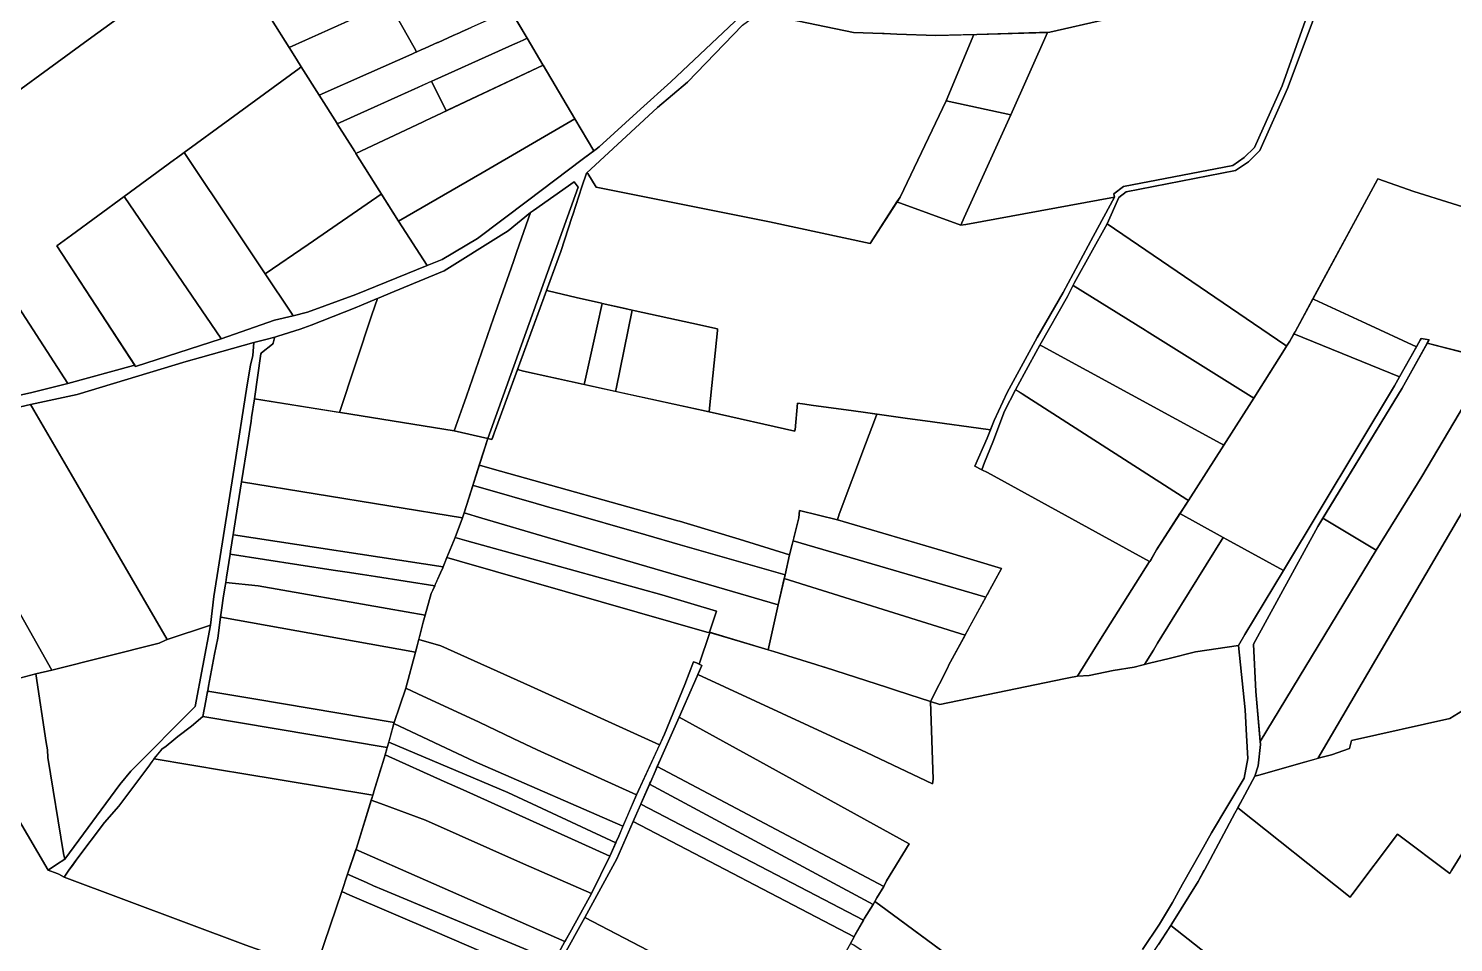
# Model space of a CAD drawing. Header units: metres. Extents: x 3 to 1005126, y 39 to 4383651.
# Drawn here: x 493134 to 493874, y 4371910 to 4372384 of the extents above; entities that cross this region are included whole.
import ezdxf

# ---------------------------------------------------------------- set-up
doc = ezdxf.new("R2010")
doc.units = ezdxf.units.M
doc.header["$MEASUREMENT"] = 0
doc.layers.add('TM_Llucmajor', color=7, linetype='Continuous')

msp = doc.modelspace()

# ---------------------------------------------------------------- linework, layer by layer
at = {"layer": 'TM_Llucmajor', "linetype": 'Continuous', "flags": 128}
for points in [[(493165.44, 4372377.92), (493107.92, 4372336.09), (493107.13, 4372337.23), (493079.27, 4372377.57), (493082.36, 4372379.85), (493108.07, 4372398.88), (493123.29, 4372410.14), (493187.92, 4372457.98), (493201.78, 4372468.23), (493204.53, 4372470.27), (493204.99, 4372469.57), (493232.98, 4372427.04), (493165.44, 4372377.92)], [(493335.97, 4372371.75), (493335.84, 4372371.7), (493334.52, 4372374.02), (493321.32, 4372397.18), (493323.38, 4372398.11), (493332.03, 4372401.84), (493361.94, 4372415.77), (493369.58, 4372418.95), (493380.98, 4372399.35), (493383.4, 4372395.26), (493384.53, 4372393.36), (493376.66, 4372389.89), (493373.83, 4372388.64), (493364.16, 4372384.38), (493362.51, 4372383.65), (493359.12, 4372382.16), (493358.02, 4372381.57), (493354.85, 4372380.16), (493346.98, 4372376.65), (493346.72, 4372376.55), (493340.24, 4372373.66), (493338.16, 4372372.73), (493335.97, 4372371.75)], [(493269.74, 4372373.94), (493260.53, 4372388.57), (493322.25, 4372417.91), (493331.12, 4372402.84), (493331.75, 4372401.72), (493323.38, 4372398.11), (493269.74, 4372373.94)], [(493619.9, 4372285.75), (493644.07, 4372339), (493663.11, 4372381.86), (493664.3, 4372381.9), (493693.28, 4372388.45), (493776.9, 4372402.75), (493805.34, 4372411.69), (493785.01, 4372354.02), (493770.54, 4372322.11), (493765.27, 4372316.86), (493759.34, 4372312.74), (493702.65, 4372301.81), (493697.64, 4372298.09), (493697.87, 4372296.28), (493620.75, 4372282.21), (493618.21, 4372281.75), (493619.9, 4372285.75)], [(493079.27, 4372377.57), (493061.78, 4372368.53), (493049.79, 4372361.86), (493154.85, 4372199.73), (493135.39, 4372194.79), (493091.64, 4372185.36), (492978.45, 4372354.69), (492981.04, 4372356.39), (493022.76, 4372383.66), (493059.75, 4372407.84), (493079.27, 4372377.57)], [(493335.84, 4372371.7), (493334.76, 4372371.22), (493333.27, 4372370.55), (493310.96, 4372360.63), (493285.29, 4372349.21), (493275.99, 4372364), (493273.46, 4372368.01), (493269.74, 4372373.94), (493320.5, 4372396.81), (493321.32, 4372397.18), (493334.52, 4372374.02), (493335.84, 4372371.7)], [(493562.53, 4372381.7), (493577.54, 4372381.22), (493578.46, 4372381.19), (493585.07, 4372380.96), (493605.29, 4372380.26), (493625, 4372380.73), (493610.63, 4372346.25), (493586.68, 4372296.39), (493571.23, 4372272.35), (493571.18, 4372272.28), (493518.84, 4372283.48), (493429.03, 4372301.48), (493424.6, 4372308.59), (493423.94, 4372308.72), (493460.82, 4372342.91), (493476.31, 4372356.09), (493504.94, 4372385.66), (493510.18, 4372389.44), (493514.09, 4372390.54), (493517.56, 4372390.69), (493524.05, 4372389.81), (493562.53, 4372381.7)], [(493610.63, 4372346.25), (493625, 4372380.73), (493626.52, 4372380.77), (493663.11, 4372381.86), (493644.07, 4372339), (493610.63, 4372346.25)], [(493351.19, 4372341.12), (493343.62, 4372356.46), (493344, 4372356.63), (493345.22, 4372357.18), (493378.33, 4372372.1), (493385.64, 4372375.4), (493386.84, 4372375.94), (493388.01, 4372376.46), (493391.14, 4372377.87), (493392.13, 4372378.32), (493393.16, 4372378.78), (493401.32, 4372365.02), (493401.47, 4372364.76), (493352.53, 4372341.75), (493351.52, 4372341.28), (493351.19, 4372341.12)], [(493317.39, 4372297.86), (493315.24, 4372296.38), (493279.57, 4372271.87), (493257.28, 4372256.55), (493242.28, 4372278.95), (493215.16, 4372319.46), (493238.91, 4372336.86), (493274.81, 4372363.14), (493275.99, 4372364), (493285.29, 4372349.21), (493294.53, 4372334.53), (493294.62, 4372334.37), (493303.7, 4372319.95), (493304.26, 4372319.06), (493317.53, 4372297.96), (493317.39, 4372297.86)], [(493326.38, 4372283.9), (493304.26, 4372319.06), (493338.88, 4372335.34), (493340.18, 4372335.95), (493343.12, 4372337.33), (493348.67, 4372339.94), (493401.47, 4372364.76), (493417.98, 4372336.9), (493369.81, 4372309.02), (493326.38, 4372283.9)], [(493334.9, 4372352.53), (493343.62, 4372356.46), (493351.19, 4372341.12), (493348.67, 4372339.94), (493343.12, 4372337.33), (493340.18, 4372335.95), (493338.88, 4372335.34), (493304.26, 4372319.06), (493303.7, 4372319.95), (493294.62, 4372334.37), (493334.9, 4372352.53)], [(493586.68, 4372296.39), (493610.63, 4372346.25), (493644.07, 4372339), (493619.9, 4372285.75), (493618.21, 4372281.75), (493585.06, 4372293.88), (493586.68, 4372296.39)], [(493427.79, 4372320.34), (493421.77, 4372315.82), (493393.37, 4372294.49), (493367.4, 4372274.98), (493349.14, 4372264.05), (493341.26, 4372260.84), (493326.38, 4372283.9), (493369.81, 4372309.02), (493417.98, 4372336.9), (493427.79, 4372320.34)], [(493215.16, 4372319.46), (493242.28, 4372278.95), (493257.28, 4372256.55), (493270.52, 4372236.69), (493271.75, 4372234.86), (493262.14, 4372232.55), (493234.47, 4372222.77), (493234.21, 4372223.15), (493184.41, 4372296.11), (493184.04, 4372296.68), (493210.2, 4372315.83), (493211.3, 4372316.63), (493215.16, 4372319.46)], [(493697.87, 4372296.28), (493686.93, 4372275.91), (493671.38, 4372246.96), (493657.78, 4372223.49), (493642.26, 4372194.99), (493635.43, 4372180.39), (493633.55, 4372175.62), (493632.33, 4372175.85), (493599.67, 4372180.34), (493590.58, 4372181.51), (493574.81, 4372183.71), (493567.53, 4372184.73), (493558.68, 4372185.96), (493541.83, 4372188.31), (493536.06, 4372189.1), (493533.48, 4372189.46), (493532.27, 4372175.56), (493532.14, 4372175.59), (493532.08, 4372175), (493487.58, 4372185.02), (493487.78, 4372186.88), (493491.88, 4372227.18), (493491.93, 4372228), (493478.56, 4372230.95), (493449.3, 4372237.39), (493447.65, 4372237.76), (493442.39, 4372238.93), (493432.07, 4372241.23), (493431.78, 4372241.28), (493418.58, 4372244.28), (493404.09, 4372247.7), (493403.24, 4372247.84), (493410.71, 4372268.18), (493416.56, 4372286.24), (493416.87, 4372287.2), (493421.63, 4372301.68), (493423.94, 4372308.72), (493424.6, 4372308.59), (493429.03, 4372301.48), (493518.84, 4372283.48), (493571.18, 4372272.28), (493571.23, 4372272.35), (493585.06, 4372293.88), (493618.21, 4372281.75), (493620.75, 4372282.21), (493697.87, 4372296.28)], [(493372.73, 4372171.1), (493355.37, 4372175.07), (493356.04, 4372177), (493361.64, 4372193.05), (493375.78, 4372233.61), (493383.77, 4372256.53), (493386.02, 4372263.01), (493387.83, 4372268.17), (493394.88, 4372288.41), (493396.44, 4372289.5), (493417.6, 4372304.29), (493419.57, 4372301.53), (493372.73, 4372171.1)], [(493184.04, 4372296.68), (493184.41, 4372296.11), (493234.21, 4372223.15), (493234.47, 4372222.77), (493189.96, 4372208.54), (493149.16, 4372271.13), (493156.78, 4372276.71), (493184.04, 4372296.68)], [(493317.39, 4372297.86), (493317.53, 4372297.96), (493326.38, 4372283.9), (493341.26, 4372260.84), (493304.36, 4372245.78), (493279.13, 4372236.63), (493271.75, 4372234.86), (493270.52, 4372236.69), (493257.28, 4372256.55), (493279.57, 4372271.87), (493315.24, 4372296.38), (493317.39, 4372297.86)], [(493315.53, 4372243.82), (493324.12, 4372247.39), (493350.08, 4372258.16), (493379.77, 4372276.57), (493383.38, 4372278.81), (493394.88, 4372288.41), (493387.83, 4372268.17), (493386.02, 4372263.01), (493383.77, 4372256.53), (493375.78, 4372233.61), (493361.64, 4372193.05), (493357.26, 4372180.49), (493356.04, 4372177), (493355.37, 4372175.07), (493296.34, 4372184.57), (493295.72, 4372184.67), (493312.65, 4372235.22), (493315.53, 4372243.82)], [(493714.83, 4372226.71), (493713.85, 4372227.38), (493676.46, 4372250.57), (493677.22, 4372252.06), (493694.14, 4372282.51), (493786.31, 4372219.73), (493787.04, 4372219.23), (493787.23, 4372219.1), (493786.07, 4372217.27), (493770.2, 4372192.14), (493714.83, 4372226.71)], [(493753.04, 4372168.54), (493660.43, 4372218.96), (493659.15, 4372219.64), (493673.55, 4372244.79), (493676.46, 4372250.57), (493713.85, 4372227.38), (493714.83, 4372226.71), (493770.2, 4372192.14), (493768.98, 4372190.21), (493754.59, 4372167.68), (493754.09, 4372167.96), (493753.04, 4372168.54)], [(493315.03, 4372243.61), (493315.53, 4372243.82), (493312.65, 4372235.22), (493295.72, 4372184.67), (493251.64, 4372191.76), (493255.03, 4372215.05), (493255.39, 4372215.54), (493261.11, 4372220.12), (493261.43, 4372220.61), (493262.16, 4372223.28), (493262.28, 4372223.73), (493263.76, 4372224.19), (493275.48, 4372227.82), (493281.15, 4372230.02), (493303.97, 4372238.88), (493307.27, 4372240.3), (493315.03, 4372243.61)], [(493422.68, 4372199.15), (493391.22, 4372205.99), (493388.22, 4372206.91), (493403.24, 4372247.84), (493404.09, 4372247.7), (493418.58, 4372244.28), (493431.78, 4372241.28), (493432.07, 4372241.23), (493429.45, 4372229.47), (493422.85, 4372199.76), (493422.68, 4372199.15)], [(493422.85, 4372199.76), (493429.45, 4372229.47), (493432.07, 4372241.23), (493447.65, 4372237.76), (493439.29, 4372196.94), (493439.03, 4372195.59), (493422.68, 4372199.15), (493422.85, 4372199.76)], [(493791.71, 4372226.56), (493800.92, 4372243.59), (493801.47, 4372243.24), (493828.54, 4372230.78), (493854.58, 4372218.69), (493845.77, 4372203.11), (493791.03, 4372225.39), (493791.71, 4372226.56)], [(493449.3, 4372237.39), (493478.56, 4372230.95), (493491.93, 4372228), (493491.88, 4372227.18), (493487.78, 4372186.88), (493487.58, 4372185.02), (493439.03, 4372195.59), (493439.29, 4372196.94), (493447.65, 4372237.76), (493449.3, 4372237.39)], [(493135.99, 4372187.93), (493135.54, 4372188.7), (493159.68, 4372194.01), (493216.31, 4372211), (493223.68, 4372213.21), (493251.29, 4372220.97), (493250.78, 4372214.16), (493249.6, 4372209.21), (493247.91, 4372198.96), (493241.09, 4372155.7), (493230.6, 4372089.15), (493228.86, 4372074.25), (493206.37, 4372066.81), (493156.5, 4372152.64), (493135.99, 4372187.93)], [(493153.33, 4371952.86), (493181.89, 4371991.68), (493187.47, 4371998.52), (493220.98, 4372032.17), (493228.86, 4372074.25), (493230.6, 4372089.15), (493241.09, 4372155.7), (493247.91, 4372198.96), (493249.6, 4372209.21), (493250.78, 4372214.16), (493251.29, 4372220.97), (493256.86, 4372222.37), (493262.28, 4372223.73), (493262.16, 4372223.28), (493261.43, 4372220.61), (493261.11, 4372220.12), (493255.39, 4372215.54), (493255.03, 4372215.05), (493251.64, 4372191.76), (493250.22, 4372181.95), (493249.93, 4372180), (493249.64, 4372178.13), (493248.21, 4372169.07), (493244.99, 4372148.72), (493243.11, 4372136.7), (493242.08, 4372130.2), (493240.86, 4372122.45), (493239.33, 4372112.73), (493239.07, 4372111.1), (493237.21, 4372099.27), (493236.46, 4372094.55), (493235.68, 4372089.58), (493234.63, 4372082.07), (493233.92, 4372077.02), (493232.6, 4372067.56), (493231.01, 4372059.17), (493227.87, 4372042.66), (493227.42, 4372040.27), (493226.99, 4372038.02), (493226.42, 4372034.98), (493224.89, 4372026.94), (493218.97, 4372021.86), (493211.85, 4372016.49), (493209.87, 4372014.84), (493205.81, 4372011.47), (493203.59, 4372010), (493199.7, 4372005.03), (493197.53, 4372002.18), (493197.31, 4372001.85), (493181.3, 4371980.44), (493173.93, 4371971.98), (493159.44, 4371952.81), (493157.18, 4371949.64), (493155.38, 4371947.12), (493152.99, 4371943.56), (493150.09, 4371945.06), (493149.23, 4371945.51), (493144.66, 4371947.24), (493149.02, 4371950.07), (493153.33, 4371952.86)], [(493753.04, 4372168.54), (493754.09, 4372167.96), (493754.59, 4372167.68), (493736.29, 4372139.05), (493735.53, 4372139.54), (493650.04, 4372194.28), (493646.63, 4372196.46), (493651.12, 4372204.76), (493659.15, 4372219.64), (493660.43, 4372218.96), (493753.04, 4372168.54)], [(493845.77, 4372203.11), (493843.17, 4372198.53), (493785.66, 4372102.61), (493756.2, 4372118.79), (493754.28, 4372119.84), (493752.72, 4372120.7), (493731.87, 4372132.16), (493732.02, 4372132.4), (493736.29, 4372139.05), (493768.98, 4372190.21), (493786.07, 4372217.27), (493787.23, 4372219.1), (493788.86, 4372221.68), (493791.03, 4372225.39), (493845.77, 4372203.11)], [(493892.31, 4372212.33), (493893.39, 4372212.2), (493857.32, 4372151.35), (493833.74, 4372113.25), (493806.1, 4372129.72), (493847.23, 4372197.29), (493860.25, 4372220.61), (493892.31, 4372212.33)], [(493893.39, 4372212.2), (493919.95, 4372209.03), (493922.59, 4372208.45), (493803.36, 4372005.17), (493796.54, 4372003.27), (493772.81, 4371996.48), (493770.76, 4371995.9), (493772.49, 4372001.27), (493773.63, 4372012.3), (493773.49, 4372013.97), (493833.74, 4372113.25), (493857.32, 4372151.35), (493893.39, 4372212.2)], [(493374.86, 4372170.62), (493376.08, 4372173.86), (493388.22, 4372206.91), (493391.22, 4372205.99), (493487.58, 4372185.02), (493532.08, 4372175), (493532.14, 4372175.59), (493532.27, 4372175.56), (493533.48, 4372189.46), (493536.06, 4372189.1), (493541.83, 4372188.31), (493558.68, 4372185.96), (493567.53, 4372184.73), (493574.56, 4372183.75), (493573.84, 4372181.87), (493568.66, 4372168.13), (493555.04, 4372131.96), (493554.22, 4372128.97), (493534.57, 4372133.71), (493534.12, 4372130), (493529.35, 4372110.86), (493503.1, 4372118.83), (493476.26, 4372126.98), (493472.29, 4372128.19), (493471.36, 4372128.47), (493375, 4372155.4), (493369.7, 4372156.88), (493368.34, 4372157.24), (493372.73, 4372171.1), (493374.86, 4372170.62)], [(493923.86, 4372208.17), (493942.56, 4372207.14), (493942.43, 4372204.23), (493939.04, 4372142.66), (493932.52, 4372039.17), (493889.89, 4372036.95), (493871.91, 4372025.8), (493820.93, 4372014.42), (493819.79, 4372010.33), (493810.51, 4372006.97), (493804.95, 4372005.61), (493803.36, 4372005.17), (493922.59, 4372208.45), (493923.86, 4372208.17)], [(493630.46, 4372158.71), (493634.73, 4372169.19), (493640.92, 4372185.35), (493646.63, 4372196.46), (493646.84, 4372196.33), (493650.04, 4372194.28), (493735.53, 4372139.54), (493736.29, 4372139.05), (493719.81, 4372113.34), (493716.96, 4372108.35), (493716.35, 4372107.27), (493716.15, 4372107.39), (493632.09, 4372153.44), (493629.08, 4372154.85), (493630.46, 4372158.71)], [(493359.57, 4372129.99), (493244.99, 4372148.72), (493248.21, 4372169.07), (493249.64, 4372178.13), (493249.93, 4372180), (493250.22, 4372181.95), (493251.64, 4372191.76), (493296.34, 4372184.57), (493355.37, 4372175.07), (493372.73, 4372171.1), (493360.53, 4372132.55), (493359.57, 4372129.99)], [(493091.03, 4372148.99), (493076.06, 4372175.32), (493101.76, 4372180.98), (493105.15, 4372181.72), (493109.55, 4372182.73), (493135.54, 4372188.7), (493135.99, 4372187.93), (493156.5, 4372152.64), (493206.37, 4372066.81), (493205.24, 4372066.3), (493202.16, 4372064.92), (493146.59, 4372050.96), (493105.15, 4372124.08), (493091.77, 4372147.69), (493091.03, 4372148.99)], [(493607.33, 4372033.15), (493602.48, 4372034.72), (493611.69, 4372052.67), (493611.84, 4372053.37), (493639.25, 4372103.71), (493608.89, 4372112.87), (493554.22, 4372128.97), (493555.04, 4372131.96), (493568.66, 4372168.13), (493573.84, 4372181.87), (493574.56, 4372183.75), (493574.81, 4372183.71), (493590.58, 4372181.51), (493599.67, 4372180.34), (493632.33, 4372175.85), (493633.55, 4372175.62), (493631.83, 4372171.26), (493625.44, 4372156.71), (493629.08, 4372154.85), (493632.09, 4372153.44), (493716.15, 4372107.39), (493690.73, 4372066.94), (493678.75, 4372047.88), (493674.19, 4372046.92), (493671.6, 4372046.39), (493607.33, 4372033.15)], [(493138.16, 4372049.07), (493094.01, 4372037.34), (493093.3, 4372038.65), (493024.19, 4372161.96), (493029.66, 4372163.39), (493069.89, 4372173.74), (493074.98, 4372175.04), (493076.06, 4372175.32), (493091.03, 4372148.99), (493091.77, 4372147.69), (493105.15, 4372124.08), (493146.59, 4372050.96), (493138.16, 4372049.07)], [(493369.7, 4372156.88), (493375, 4372155.4), (493471.36, 4372128.47), (493472.29, 4372128.19), (493476.26, 4372126.98), (493503.1, 4372118.83), (493529.35, 4372110.86), (493527.04, 4372100.45), (493493.14, 4372110.13), (493472.51, 4372116.03), (493454.67, 4372121.13), (493411.3, 4372133.52), (493406.13, 4372135.01), (493397.83, 4372137.38), (493371.33, 4372144.95), (493365.8, 4372146.53), (493365.03, 4372146.76), (493368.34, 4372157.24), (493369.7, 4372156.88)], [(493244.99, 4372148.72), (493359.57, 4372129.99), (493355.75, 4372119.84), (493351.53, 4372109.4), (493349.58, 4372104.58), (493240.86, 4372121.24), (493240.67, 4372121.27), (493240.86, 4372122.45), (493242.08, 4372130.2), (493243.11, 4372136.7), (493244.99, 4372148.72)], [(493360.53, 4372132.55), (493365.03, 4372146.76), (493365.8, 4372146.53), (493371.33, 4372144.95), (493397.83, 4372137.38), (493406.13, 4372135.01), (493411.3, 4372133.52), (493454.67, 4372121.13), (493472.51, 4372116.03), (493493.14, 4372110.13), (493527.04, 4372100.45), (493523.49, 4372084.8), (493403.73, 4372119.72), (493369.71, 4372129.82), (493360.53, 4372132.55)], [(493518.15, 4372061.52), (493487.75, 4372070.59), (493491.34, 4372081.62), (493463.14, 4372089.95), (493361.91, 4372118.12), (493355.75, 4372119.84), (493359.57, 4372129.99), (493360.53, 4372132.55), (493369.71, 4372129.82), (493403.73, 4372119.72), (493523.49, 4372084.8), (493518.15, 4372061.52)], [(493531.49, 4372119.44), (493534.12, 4372130), (493534.57, 4372133.71), (493554.22, 4372128.97), (493589.47, 4372118.59), (493608.89, 4372112.87), (493639.25, 4372103.71), (493632.41, 4372091.14), (493631.87, 4372090.16), (493631.15, 4372088.83), (493531.13, 4372117.99), (493531.49, 4372119.44)], [(493754.28, 4372119.84), (493727.93, 4372077.28), (493720.32, 4372065), (493718.09, 4372061.39), (493714.29, 4372055.27), (493713.45, 4372053.9), (493708.1, 4372052.58), (493697.17, 4372050.69), (493684.78, 4372048.13), (493678.75, 4372047.88), (493690.73, 4372066.94), (493716.15, 4372107.39), (493716.35, 4372107.27), (493719.81, 4372113.34), (493731.87, 4372132.16), (493752.72, 4372120.7), (493754.28, 4372119.84)], [(493773.49, 4372013.97), (493771.29, 4372039.93), (493770.04, 4372064.44), (493803.52, 4372125.48), (493806.1, 4372129.72), (493833.74, 4372113.25), (493773.49, 4372013.97)], [(493240.86, 4372121.24), (493349.58, 4372104.58), (493349.37, 4372104.06), (493348.19, 4372101.41), (493345.49, 4372095.32), (493345.24, 4372094.75), (493314.46, 4372099.49), (493307.66, 4372100.54), (493299.7, 4372101.76), (493292.44, 4372102.88), (493239.07, 4372111.1), (493239.33, 4372112.73), (493240.67, 4372121.27), (493240.86, 4372121.24)], [(493361.91, 4372118.12), (493463.14, 4372089.95), (493491.34, 4372081.62), (493487.75, 4372070.59), (493487.74, 4372070.56), (493486.34, 4372070.66), (493358.08, 4372107.52), (493351.53, 4372109.4), (493355.75, 4372119.84), (493361.91, 4372118.12)], [(493631.15, 4372088.83), (493622.94, 4372073.74), (493621.37, 4372070.87), (493620.42, 4372069.13), (493526.59, 4372098.47), (493527.04, 4372100.45), (493529.35, 4372110.86), (493530.65, 4372116.09), (493531.13, 4372117.99), (493631.15, 4372088.83)], [(493726.28, 4372057.07), (493716.16, 4372054.57), (493713.45, 4372053.9), (493714.29, 4372055.27), (493718.09, 4372061.39), (493720.32, 4372065), (493727.93, 4372077.28), (493754.28, 4372119.84), (493756.2, 4372118.79), (493785.66, 4372102.61), (493765.49, 4372069.48), (493762.34, 4372063.73), (493739.95, 4372060.41), (493726.28, 4372057.07)], [(493239.07, 4372111.1), (493292.44, 4372102.88), (493299.7, 4372101.76), (493307.66, 4372100.54), (493314.46, 4372099.49), (493345.24, 4372094.75), (493344.69, 4372093.5), (493344.25, 4372092.53), (493343.43, 4372090.67), (493340.23, 4372079.42), (493320.56, 4372082.89), (493253.67, 4372094.69), (493236.85, 4372096.34), (493236.75, 4372096.35), (493237.21, 4372099.27), (493239.07, 4372111.1)], [(493338.11, 4372066.47), (493336.93, 4372066.79), (493339.19, 4372075.77), (493340.23, 4372079.42), (493343.43, 4372090.67), (493344.25, 4372092.53), (493348.19, 4372101.41), (493349.37, 4372104.06), (493351.53, 4372109.4), (493358.08, 4372107.52), (493486.34, 4372070.66), (493487.74, 4372070.56), (493487.75, 4372070.59), (493487.89, 4372070.55), (493482.48, 4372054.07), (493481.1, 4372054.78), (493479.53, 4372055.35), (493475, 4372043.53), (493464.39, 4372017.78), (493462.34, 4372013.29), (493461.95, 4372012.44), (493461.84, 4372012.19), (493394.9, 4372042.7), (493348.38, 4372063.65), (493338.11, 4372066.47)], [(493236.85, 4372096.34), (493253.67, 4372094.69), (493320.56, 4372082.89), (493340.23, 4372079.42), (493339.19, 4372075.77), (493335.28, 4372060.2), (493234.22, 4372078.52), (493234.13, 4372078.54), (493234.63, 4372082.07), (493235.68, 4372089.58), (493236.46, 4372094.55), (493236.75, 4372096.35), (493236.85, 4372096.34)], [(493620.42, 4372069.13), (493611.84, 4372053.37), (493611.69, 4372052.67), (493602.48, 4372034.72), (493601.92, 4372034.9), (493591.8, 4372038.16), (493583.72, 4372040.78), (493580.09, 4372041.96), (493547.53, 4372052.48), (493547.22, 4372052.58), (493542.93, 4372053.96), (493521.17, 4372060.62), (493518.82, 4372061.32), (493518.15, 4372061.52), (493523.49, 4372084.8), (493526.59, 4372098.47), (493620.42, 4372069.13)], [(493233.92, 4372077.02), (493234.13, 4372078.54), (493234.22, 4372078.52), (493335.28, 4372060.2), (493330.19, 4372041.53), (493324.24, 4372023.81), (493251.33, 4372036.07), (493227.43, 4372040.09), (493227.39, 4372040.1), (493227.42, 4372040.27), (493227.87, 4372042.66), (493231.01, 4372059.17), (493232.6, 4372067.56), (493233.92, 4372077.02)], [(493181.89, 4371991.68), (493153.33, 4371952.86), (493152.68, 4371955.85), (493144.52, 4372005.64), (493144.24, 4372009.68), (493143.66, 4372013.45), (493138.16, 4372049.07), (493146.59, 4372050.96), (493202.16, 4372064.92), (493205.24, 4372066.3), (493206.37, 4372066.81), (493228.86, 4372074.25), (493220.98, 4372032.17), (493187.47, 4371998.52), (493181.89, 4371991.68)], [(493335.28, 4372060.2), (493336.93, 4372066.79), (493338.11, 4372066.47), (493348.38, 4372063.65), (493394.9, 4372042.7), (493461.84, 4372012.19), (493449.99, 4371986.2), (493398.33, 4372009.54), (493385.85, 4372015.57), (493368.35, 4372024.03), (493336.45, 4372038.66), (493330.19, 4372041.53), (493335.28, 4372060.2)], [(493483.77, 4372053.41), (493482.48, 4372054.07), (493487.89, 4372070.55), (493521.17, 4372060.62), (493542.93, 4372053.96), (493547.22, 4372052.58), (493547.53, 4372052.48), (493580.09, 4372041.96), (493583.72, 4372040.78), (493591.8, 4372038.16), (493602.48, 4372034.72), (493603.83, 4371994.33), (493603.48, 4371992), (493569.18, 4372008.3), (493481.67, 4372048.64), (493483.77, 4372053.41)], [(493149.02, 4371950.07), (493144.66, 4371947.24), (493128.59, 4371974.6), (493126.47, 4371978.21), (493117.92, 4371992.83), (493053.47, 4371965.12), (493053.12, 4371967.17), (493046.36, 4372007.24), (493043.54, 4372023.93), (493138.16, 4372049.07), (493143.66, 4372013.45), (493144.24, 4372009.68), (493144.52, 4372005.64), (493152.68, 4371955.85), (493153.33, 4371952.86), (493149.02, 4371950.07)], [(493365.88, 4372003.55), (493324.05, 4372023.2), (493324.07, 4372023.29), (493330.19, 4372041.53), (493336.45, 4372038.66), (493368.35, 4372024.03), (493385.85, 4372015.57), (493398.33, 4372009.54), (493449.99, 4371986.2), (493442.9, 4371969.92), (493371.38, 4372001.15), (493365.88, 4372003.55)], [(493226.99, 4372038.02), (493227.39, 4372040.1), (493227.43, 4372040.09), (493251.33, 4372036.07), (493324.24, 4372023.81), (493324.07, 4372023.29), (493324.05, 4372023.2), (493320.74, 4372011.36), (493320.6, 4372010.86), (493224.89, 4372026.94), (493226.42, 4372034.98), (493226.99, 4372038.02)], [(493320.6, 4372010.86), (493319.54, 4372007.05), (493319.06, 4372005.35), (493313.67, 4371987.96), (493313.22, 4371986.5), (493313.07, 4371986.03), (493242.98, 4371997.67), (493236.67, 4371998.72), (493199.58, 4372004.88), (493199.7, 4372005.03), (493202.51, 4372008.62), (493203.59, 4372010), (493205.81, 4372011.47), (493209.87, 4372014.84), (493211.85, 4372016.49), (493218.97, 4372021.86), (493224.89, 4372026.94), (493320.6, 4372010.86)], [(493578.22, 4371938.69), (493460.71, 4372000.91), (493462.44, 4372004.82), (493471.97, 4372026.51), (493513.83, 4372003.51), (493591.37, 4371960.9), (493579.67, 4371941.72), (493578.22, 4371938.69)], [(493322.03, 4372015.96), (493324.05, 4372023.2), (493365.88, 4372003.55), (493371.38, 4372001.15), (493442.9, 4371969.92), (493440.69, 4371964.85), (493439.43, 4371961.95), (493439.18, 4371961.38), (493383.12, 4371987.5), (493321.38, 4372013.66), (493322.03, 4372015.96)], [(493436.15, 4371954.44), (493360, 4371988.77), (493350.19, 4371993.19), (493319.53, 4372007.01), (493319.54, 4372007.05), (493320.74, 4372011.36), (493321.38, 4372013.66), (493383.12, 4371987.5), (493439.18, 4371961.38), (493436.31, 4371954.8), (493436.15, 4371954.44)], [(493247.24, 4371908.22), (493152.99, 4371943.56), (493155.38, 4371947.12), (493159.44, 4371952.81), (493173.93, 4371971.98), (493181.3, 4371980.44), (493197.31, 4372001.85), (493197.53, 4372002.18), (493199.58, 4372004.88), (493236.67, 4371998.72), (493242.98, 4371997.67), (493313.07, 4371986.03), (493304.55, 4371958.56), (493299.97, 4371945.04), (493296.95, 4371936.1), (493284.89, 4371900.49), (493283.23, 4371895.52), (493247.24, 4371908.22)], [(493426.5, 4371935.03), (493391.29, 4371950.38), (493340.39, 4371973.09), (493317.11, 4371981.74), (493312.29, 4371983.53), (493313.22, 4371986.5), (493313.67, 4371987.96), (493316.61, 4371997.46), (493316.98, 4371998.63), (493317.78, 4372001.23), (493319.06, 4372005.35), (493319.53, 4372007.01), (493350.19, 4371993.19), (493360, 4371988.77), (493436.15, 4371954.44), (493426.5, 4371935.03)], [(493456.91, 4371992.28), (493457.31, 4371993.18), (493459.59, 4371998.37), (493460.71, 4372000.91), (493578.22, 4371938.69), (493574.66, 4371932.82), (493573.66, 4371931), (493572.68, 4371929.41), (493456.72, 4371991.85), (493456.91, 4371992.28)], [(493572.68, 4371929.41), (493568.25, 4371922.25), (493567.67, 4371921.24), (493452.15, 4371981.49), (493452.49, 4371982.25), (493456.72, 4371991.85), (493572.68, 4371929.41)], [(493304.55, 4371958.56), (493312.29, 4371983.53), (493317.11, 4371981.74), (493340.39, 4371973.09), (493391.29, 4371950.38), (493426.5, 4371935.03), (493425.46, 4371933.13), (493415.26, 4371914.64), (493413.11, 4371910.74), (493412.76, 4371910.1), (493304.35, 4371957.98), (493304.55, 4371958.56)], [(493567.67, 4371921.24), (493563.36, 4371913.73), (493562.86, 4371912.58), (493448.17, 4371972.41), (493448.67, 4371973.55), (493452.15, 4371981.49), (493567.67, 4371921.24)], [(493535.73, 4371863.9), (493535.25, 4371864.15), (493534.03, 4371864.78), (493484.78, 4371890.47), (493423.1, 4371922.63), (493439.79, 4371953.12), (493448.17, 4371972.41), (493562.86, 4371912.58), (493535.73, 4371863.9)], [(493412.76, 4371910.1), (493407.22, 4371900.05), (493318.43, 4371937.02), (493313.45, 4371939.09), (493309.88, 4371940.73), (493304.34, 4371943.14), (493299.97, 4371945.04), (493304.35, 4371957.98), (493412.76, 4371910.1)], [(493304.34, 4371943.14), (493309.88, 4371940.73), (493313.45, 4371939.09), (493318.43, 4371937.02), (493407.22, 4371900.05), (493403.04, 4371892.49), (493402.12, 4371890.81), (493345.23, 4371915.3), (493301.16, 4371934.28), (493296.95, 4371936.1), (493299.97, 4371945.04), (493304.34, 4371943.14)], [(493288.31, 4371896.34), (493284.09, 4371898.08), (493284.89, 4371900.49), (493296.95, 4371936.1), (493301.16, 4371934.28), (493345.23, 4371915.3), (493402.12, 4371890.81), (493393.34, 4371874.88), (493391.42, 4371871.42), (493383.45, 4371856.98), (493383.19, 4371856.53), (493352.64, 4371869.85), (493321.6, 4371882.64), (493288.31, 4371896.34)], [(493650.36, 4371873.74), (493648.48, 4371871.08), (493641.89, 4371861.67), (493641.57, 4371861.21), (493640.85, 4371860.31), (493638.32, 4371856.75), (493562.66, 4371908.28), (493560.97, 4371909.2), (493562.86, 4371912.58), (493563.36, 4371913.73), (493568.25, 4371922.25), (493572.68, 4371929.41), (493573.66, 4371931), (493576.07, 4371929.22), (493650.61, 4371874.13), (493650.36, 4371873.74)], [(493505.57, 4371810.12), (493488.99, 4371819.55), (493462.1, 4371834.86), (493395.58, 4371872.74), (493401.22, 4371882.97), (493423.1, 4371922.63), (493484.08, 4371890.83), (493484.78, 4371890.47), (493534.03, 4371864.78), (493535.25, 4371864.15), (493505.57, 4371810.12)], [(493814.2, 4371815.26), (493797.1, 4371828.66), (493796.66, 4371829), (493773.43, 4371847.19), (493766.44, 4371852.67), (493711.96, 4371895.33), (493720.82, 4371908.54), (493727.11, 4371918.53), (493828.72, 4371838.41), (493814.2, 4371815.26)]]:
    msp.add_lwpolyline(points, close=True, dxfattribs=at)
for points in [[(493107.92, 4372336.09), (493165.44, 4372377.92), (493232.98, 4372427.04)], [(493810.37, 4372413.24), (493787.78, 4372352.75), (493773.28, 4372320.54), (493770.9, 4372318.18), (493767.41, 4372314.71), (493760.73, 4372310.1), (493704.01, 4372299.06), (493700.12, 4372296.14), (493694.14, 4372282.51), (493677.22, 4372252.06), (493673.55, 4372244.79), (493659.15, 4372219.64), (493651.12, 4372204.76), (493646.63, 4372196.46), (493640.92, 4372185.35), (493634.73, 4372169.19), (493630.46, 4372158.71), (493629.08, 4372154.85), (493625.44, 4372156.71), (493631.83, 4372171.26), (493635.43, 4372180.39), (493642.26, 4372194.99), (493657.78, 4372223.49), (493671.38, 4372246.96), (493686.93, 4372275.91), (493697.87, 4372296.28), (493697.64, 4372298.09), (493702.65, 4372301.81), (493759.34, 4372312.74), (493765.27, 4372316.86), (493770.54, 4372322.11), (493785.01, 4372354.02), (493805.34, 4372411.69)], [(493893.08, 4372286.86), (493853.19, 4372299.27), (493834.57, 4372305.88), (493834.57, 4372305.88), (493834.35, 4372305.47), (493791.71, 4372226.56), (493788.86, 4372221.68), (493787.23, 4372219.1), (493787.04, 4372219.23), (493786.31, 4372219.73), (493694.14, 4372282.51), (493700.12, 4372296.14), (493704.01, 4372299.06), (493760.73, 4372310.1), (493767.41, 4372314.71), (493770.9, 4372318.18), (493773.28, 4372320.54), (493787.78, 4372352.75), (493810.37, 4372413.24)], [(493091.64, 4372185.36), (493135.39, 4372194.79), (493154.85, 4372199.73), (493188.91, 4372209.03), (493189.53, 4372209.2), (493189.96, 4372208.54), (493234.47, 4372222.77), (493262.14, 4372232.55), (493271.75, 4372234.86), (493279.13, 4372236.63), (493304.36, 4372245.78), (493341.26, 4372260.84), (493349.14, 4372264.05), (493367.4, 4372274.98), (493393.37, 4372294.49), (493421.77, 4372315.82), (493429.01, 4372321.26), (493430.52, 4372322.39), (493452.06, 4372341.94), (493467.69, 4372356.12), (493503.82, 4372390.18)], [(493384.53, 4372393.36), (493393.12, 4372378.86), (493393.16, 4372378.78), (493392.13, 4372378.32), (493391.14, 4372377.87), (493388.01, 4372376.46), (493386.84, 4372375.94), (493385.64, 4372375.4), (493378.33, 4372372.1), (493345.22, 4372357.18), (493294.62, 4372334.37), (493294.53, 4372334.53), (493285.29, 4372349.21), (493310.96, 4372360.63), (493333.27, 4372370.55), (493334.76, 4372371.22), (493335.97, 4372371.75), (493338.16, 4372372.73), (493340.24, 4372373.66), (493346.72, 4372376.55), (493346.98, 4372376.65), (493346.98, 4372376.65), (493354.85, 4372380.16), (493358.02, 4372381.57), (493359.12, 4372382.16), (493362.51, 4372383.65), (493364.16, 4372384.38)], [(493503.82, 4372390.18), (493467.69, 4372356.12), (493452.06, 4372341.94), (493430.52, 4372322.39), (493429.01, 4372321.26), (493427.79, 4372320.34), (493417.98, 4372336.9), (493401.47, 4372364.76), (493401.32, 4372365.02), (493393.16, 4372378.78), (493393.12, 4372378.86), (493383.4, 4372395.26)], [(493693.28, 4372388.45), (493664.3, 4372381.9), (493626.52, 4372380.77), (493605.29, 4372380.26), (493585.07, 4372380.96), (493578.46, 4372381.19), (493577.54, 4372381.22), (493562.53, 4372381.7), (493524.05, 4372389.81)], [(493260.53, 4372388.57), (493269.74, 4372373.94), (493273.46, 4372368.01), (493275.99, 4372364), (493274.81, 4372363.14), (493238.91, 4372336.86), (493238.91, 4372336.85), (493215.16, 4372319.46), (493211.3, 4372316.63), (493210.2, 4372315.83), (493184.04, 4372296.68), (493156.78, 4372276.71), (493149.16, 4372271.13), (493189.53, 4372209.2), (493188.91, 4372209.03), (493154.85, 4372199.73), (493049.79, 4372361.86)], [(493504.94, 4372385.66), (493476.31, 4372356.09), (493460.82, 4372342.91), (493423.94, 4372308.72), (493421.63, 4372301.68), (493416.87, 4372287.2), (493416.56, 4372286.24), (493410.71, 4372268.18), (493376.08, 4372173.86), (493375.33, 4372171.86), (493374.86, 4372170.62), (493372.73, 4372171.1), (493419.57, 4372301.53), (493417.6, 4372304.29), (493396.44, 4372289.5), (493394.88, 4372288.41), (493383.38, 4372278.81), (493379.77, 4372276.57), (493350.08, 4372258.16), (493324.12, 4372247.39), (493315.53, 4372243.82), (493315.03, 4372243.61), (493307.27, 4372240.3), (493303.97, 4372238.88), (493281.15, 4372230.02), (493275.48, 4372227.82), (493263.76, 4372224.19), (493262.28, 4372223.73), (493256.86, 4372222.37), (493251.29, 4372220.97), (493223.68, 4372213.21), (493216.31, 4372211), (493159.68, 4372194.01), (493135.54, 4372188.7), (493109.55, 4372182.73)], [(493884.75, 4372214.29), (493860.25, 4372220.61), (493861.22, 4372222.35), (493857.06, 4372223.07), (493856.5, 4372222.08), (493854.58, 4372218.69), (493828.54, 4372230.78), (493801.47, 4372243.24), (493800.92, 4372243.59), (493834.35, 4372305.47), (493834.57, 4372305.88), (493853.19, 4372299.27), (493893.08, 4372286.86)], [(493712.39, 4371906.03), (493721.23, 4371919.23), (493727.95, 4371930.37), (493733.18, 4371939.89), (493742.52, 4371956.27), (493748.33, 4371966.46), (493765.2, 4371994.85), (493767.09, 4372005.06), (493766.44, 4372017.09), (493765.73, 4372030.33), (493762.34, 4372063.73), (493765.49, 4372069.48), (493785.66, 4372102.61), (493843.17, 4372198.53), (493845.77, 4372203.11), (493856.5, 4372222.08), (493857.06, 4372223.07), (493861.22, 4372222.35), (493847.23, 4372197.29), (493803.52, 4372125.48), (493770.04, 4372064.44), (493771.29, 4372039.93), (493773.63, 4372012.3), (493772.49, 4372001.27), (493770.76, 4371995.9), (493764.42, 4371983.97), (493761.9, 4371979.52), (493760.3, 4371976.68), (493760.3, 4371976.68), (493744.76, 4371947.55), (493741.4, 4371941.23), (493727.64, 4371919.37), (493720.82, 4371908.54)], [(493652.51, 4371872.73), (493576.07, 4371929.22), (493573.66, 4371931), (493573.66, 4371931), (493574.66, 4371932.82), (493578.22, 4371938.69), (493579.67, 4371941.72), (493591.37, 4371960.9), (493513.83, 4372003.51), (493471.97, 4372026.51), (493481.32, 4372047.84), (493481.67, 4372048.64), (493569.18, 4372008.3), (493603.48, 4371992), (493603.83, 4371994.33), (493602.48, 4372034.72), (493607.33, 4372033.15), (493671.6, 4372046.39), (493674.19, 4372046.92), (493678.75, 4372047.88), (493684.78, 4372048.13), (493697.17, 4372050.69), (493708.1, 4372052.58), (493716.16, 4372054.57), (493726.28, 4372057.07), (493739.95, 4372060.41), (493762.34, 4372063.73), (493765.73, 4372030.33), (493766.44, 4372017.09), (493767.09, 4372005.06), (493765.2, 4371994.85), (493748.33, 4371966.46), (493742.52, 4371956.27), (493733.18, 4371939.89), (493727.95, 4371930.37), (493721.23, 4371919.23), (493712.39, 4371906.03)], [(493407.22, 4371900.05), (493412.76, 4371910.1), (493415.26, 4371914.64), (493425.46, 4371933.13), (493426.5, 4371935.03), (493436.15, 4371954.44), (493436.31, 4371954.8), (493439.43, 4371961.95), (493440.69, 4371964.85), (493449.99, 4371986.2), (493461.95, 4372012.44), (493464.39, 4372017.78), (493475, 4372043.53), (493479.53, 4372055.35), (493481.1, 4372054.78), (493483.77, 4372053.41), (493471.97, 4372026.51), (493462.44, 4372004.82), (493457.31, 4371993.18), (493452.49, 4371982.25), (493448.67, 4371973.55), (493439.79, 4371953.12), (493423.1, 4371922.63), (493401.22, 4371882.97)], [(493888.3, 4371972.12), (493872.8, 4371946.95), (493872.12, 4371945.84), (493871.86, 4371945.41), (493844.85, 4371965.77), (493821.16, 4371934.38), (493820.6, 4371933.64), (493820.22, 4371933.14), (493820.22, 4371933.14), (493761.9, 4371979.52), (493762, 4371979.7), (493764.42, 4371983.97), (493770.76, 4371995.9), (493772.81, 4371996.48), (493796.54, 4372003.27), (493804.95, 4372005.61), (493810.51, 4372006.97), (493819.79, 4372010.33), (493820.93, 4372014.42), (493871.91, 4372025.8), (493889.89, 4372036.95)], [(493828.72, 4371838.41), (493727.11, 4371918.53), (493727.64, 4371919.37), (493741.4, 4371941.23), (493744.53, 4371947.1), (493744.76, 4371947.55), (493760.3, 4371976.68), (493761.9, 4371979.52), (493820.22, 4371933.14), (493820.6, 4371933.64), (493821.16, 4371934.38), (493844.85, 4371965.77), (493871.86, 4371945.41), (493872.12, 4371945.84), (493872.8, 4371946.95), (493888.3, 4371972.12)], [(493128.59, 4371974.6), (493144.66, 4371947.24), (493149.23, 4371945.51), (493150.09, 4371945.06), (493152.99, 4371943.56), (493247.24, 4371908.22), (493283.23, 4371895.52), (493278.67, 4371881.37), (493262.19, 4371830.55), (493261.95, 4371829.81), (493246.09, 4371780.62), (493236.08, 4371749.6), (493228.81, 4371748.1), (493194.3, 4371740.94), (493189.83, 4371676.13), (493189.8, 4371675.64), (493119.1, 4371662.55)]]:
    msp.add_lwpolyline(points, dxfattribs=at)

doc.saveas('drawing.dxf')
